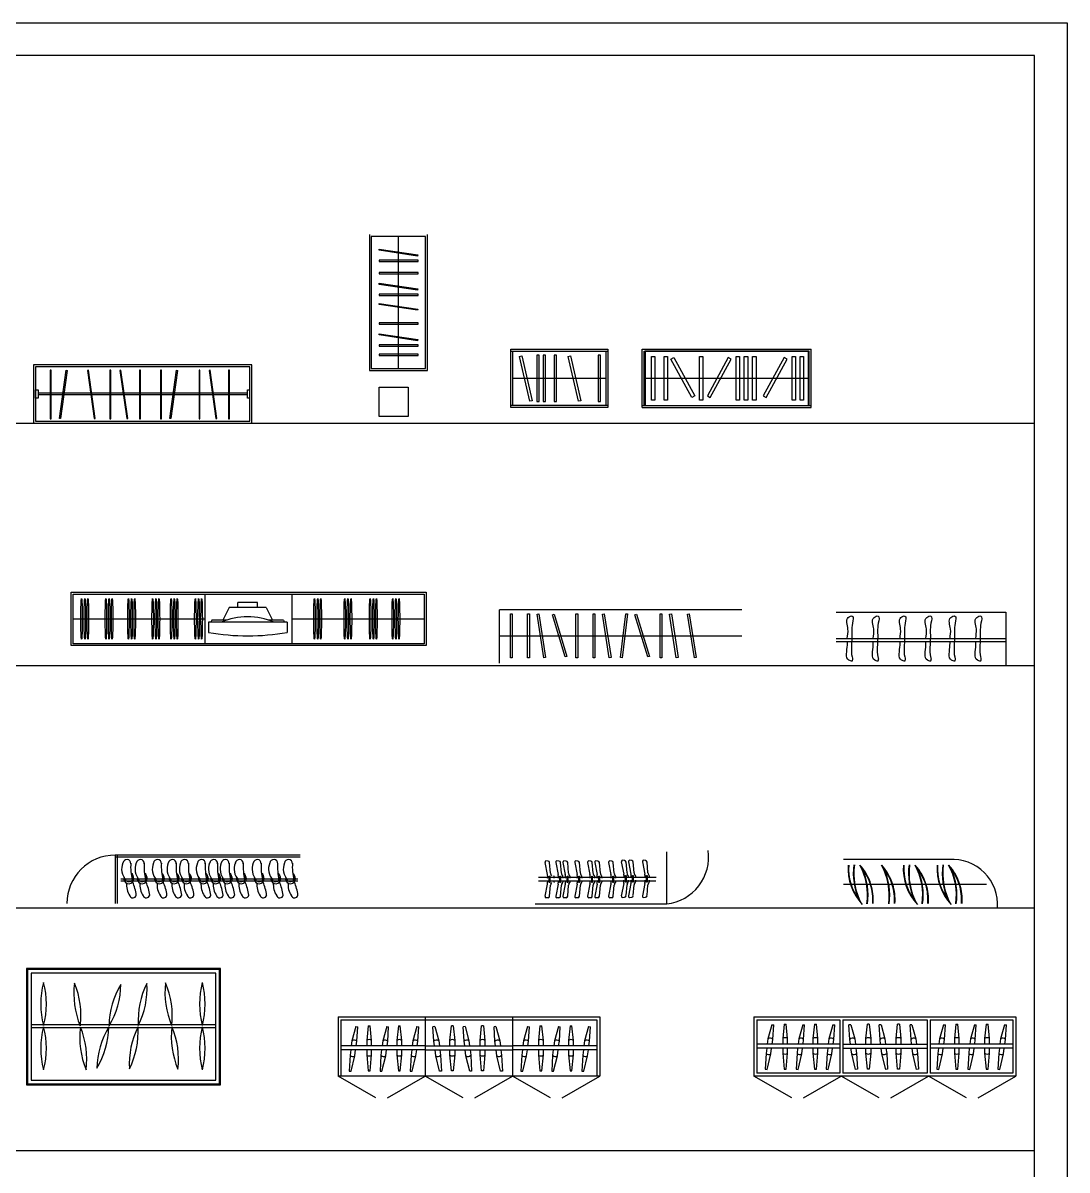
# Model space of a CAD drawing. Header units: inches. Extents: x 8.4 to 50.9, y 14.4 to 39.2.
# Drawn here: x 40.11 to 50.87, y 27.39 to 39.22 of the extents above; entities that cross this region are included whole.
import ezdxf

# ---------------------------------------------------------------- set-up
doc = ezdxf.new("R2010")
doc.units = ezdxf.units.IN
doc.header["$MEASUREMENT"] = 0
for name, color, linetype in [('02', 2, 'Continuous'), ('1', 1, 'Continuous'), ('4', 4, 'Continuous'), ('kadrbm', 4, 'Continuous')]:
    doc.layers.add(name, color=color, linetype=linetype)

# ---------------------------------------------------------------- blocks, each defined once
blk = doc.blocks.new('kadrbm')
at = {"layer": 'kadrbm', "color": 4}
blk.add_lwpolyline([(0, 0), (0, 24.797), (21, 24.797), (21, 0), (0, 0)], close=True, dxfattribs=at)
blk.add_lwpolyline([(20.663, 0.326), (20.663, 24.46), (0.337, 24.46), (0.337, 0.326), (20.663, 0.326)], dxfattribs=at)

msp = doc.modelspace()

# ---------------------------------------------------------------- linework, layer by layer
at = {"layer": '02'}
for p, q in [((45.019, 32.621), (45.019, 33.171)), ((48.49, 33.147), (50.24, 33.147)), ((50.24, 33.147), (50.24, 32.597)), ((50.24, 32.872), (48.49, 32.872)), ((50.24, 32.842), (48.49, 32.842)), ((41.059, 30.642), (41.059, 30.142)), ((42.966, 30.642), (41.059, 30.642)), ((41.079, 30.642), (41.079, 30.142)), ((42.966, 30.622), (41.059, 30.622)), ((45.489, 30.567), (45.513, 30.442)), ((45.521, 30.581), (45.497, 30.584)), ((45.547, 30.454), (45.537, 30.566)), ((45.6, 30.567), (45.625, 30.442)), ((45.633, 30.581), (45.609, 30.584)), ((45.659, 30.454), (45.649, 30.566)), ((45.674, 30.567), (45.698, 30.442)), ((45.707, 30.581), (45.683, 30.584)), ((45.733, 30.454), (45.723, 30.566)), ((45.796, 30.567), (45.82, 30.442)), ((45.828, 30.581), (45.804, 30.584)), ((45.854, 30.454), (45.844, 30.566)), ((45.928, 30.567), (45.952, 30.442)), ((45.96, 30.581), (45.936, 30.584)), ((45.986, 30.454), (45.976, 30.566)), ((46.002, 30.567), (46.026, 30.442)), ((46.034, 30.581), (46.01, 30.584)), ((46.06, 30.454), (46.05, 30.566)), ((46.144, 30.567), (46.169, 30.442)), ((46.177, 30.581), (46.153, 30.584)), ((46.203, 30.454), (46.193, 30.566)), ((46.276, 30.571), (46.301, 30.446)), ((46.309, 30.585), (46.285, 30.589)), ((46.335, 30.458), (46.325, 30.571)), ((46.35, 30.571), (46.374, 30.446)), ((46.383, 30.585), (46.359, 30.589)), ((46.409, 30.458), (46.399, 30.571)), ((46.493, 30.571), (46.517, 30.446)), ((46.525, 30.585), (46.501, 30.589)), ((46.551, 30.458), (46.541, 30.571)), ((41.116, 30.398), (42.94, 30.398)), ((46.635, 30.41), (45.422, 30.41)), ((45.532, 30.425), (45.538, 30.425)), ((45.532, 30.359), (45.532, 30.425)), ((45.538, 30.425), (45.538, 30.359)), ((45.56, 30.428), (45.551, 30.443)), ((45.583, 30.404), (45.583, 30.415)), ((45.643, 30.425), (45.65, 30.425)), ((45.643, 30.359), (45.643, 30.425)), ((45.65, 30.425), (45.65, 30.359)), ((45.672, 30.428), (45.662, 30.443)), ((45.675, 30.404), (45.675, 30.415)), ((45.717, 30.359), (45.717, 30.425)), ((45.717, 30.425), (45.723, 30.425)), ((45.723, 30.425), (45.723, 30.359)), ((45.746, 30.428), (45.736, 30.443)), ((45.749, 30.404), (45.749, 30.415)), ((45.839, 30.359), (45.839, 30.425)), ((45.839, 30.425), (45.845, 30.425)), ((45.845, 30.425), (45.845, 30.359)), ((45.867, 30.428), (45.858, 30.443)), ((45.871, 30.404), (45.871, 30.415)), ((45.971, 30.359), (45.971, 30.425)), ((45.971, 30.425), (45.977, 30.425)), ((45.977, 30.425), (45.977, 30.359)), ((45.999, 30.428), (45.99, 30.443)), ((46.003, 30.404), (46.003, 30.415)), ((46.044, 30.359), (46.044, 30.425)), ((46.044, 30.425), (46.051, 30.425)), ((46.051, 30.425), (46.051, 30.359)), ((46.073, 30.428), (46.064, 30.443)), ((46.077, 30.404), (46.077, 30.415)), ((46.187, 30.425), (46.194, 30.425)), ((46.187, 30.359), (46.187, 30.425)), ((46.194, 30.425), (46.194, 30.359)), ((46.216, 30.428), (46.206, 30.443)), ((46.219, 30.404), (46.219, 30.415)), ((46.319, 30.363), (46.319, 30.43)), ((46.319, 30.43), (46.326, 30.43)), ((46.326, 30.43), (46.326, 30.363)), ((46.348, 30.432), (46.338, 30.447)), ((46.351, 30.408), (46.351, 30.419)), ((46.393, 30.363), (46.393, 30.43)), ((46.393, 30.43), (46.399, 30.43)), ((46.399, 30.43), (46.399, 30.363)), ((46.422, 30.432), (46.412, 30.447)), ((46.425, 30.408), (46.425, 30.419)), ((46.536, 30.363), (46.536, 30.43)), ((46.536, 30.43), (46.542, 30.43)), ((46.542, 30.43), (46.542, 30.363)), ((46.564, 30.432), (46.555, 30.447)), ((46.568, 30.408), (46.568, 30.419)), ((41.116, 30.378), (42.94, 30.378)), ((45.422, 30.378), (46.632, 30.378)), ((45.513, 30.344), (45.489, 30.219)), ((45.538, 30.359), (45.532, 30.359)), ((45.537, 30.22), (45.547, 30.332)), ((45.551, 30.343), (45.56, 30.358)), ((45.583, 30.371), (45.583, 30.38)), ((45.625, 30.344), (45.6, 30.219)), ((45.65, 30.359), (45.643, 30.359)), ((45.649, 30.22), (45.659, 30.332)), ((45.662, 30.343), (45.672, 30.358)), ((45.698, 30.344), (45.674, 30.219)), ((45.675, 30.371), (45.675, 30.38)), ((45.723, 30.359), (45.717, 30.359)), ((45.723, 30.22), (45.733, 30.332)), ((45.736, 30.343), (45.746, 30.358)), ((45.749, 30.371), (45.749, 30.38)), ((45.82, 30.344), (45.796, 30.219)), ((45.845, 30.359), (45.839, 30.359)), ((45.844, 30.22), (45.854, 30.332)), ((45.858, 30.343), (45.867, 30.358)), ((45.871, 30.371), (45.871, 30.38)), ((45.952, 30.344), (45.928, 30.219)), ((45.977, 30.359), (45.971, 30.359)), ((45.976, 30.22), (45.986, 30.332)), ((45.99, 30.343), (45.999, 30.358)), ((46.026, 30.344), (46.002, 30.219)), ((46.003, 30.371), (46.003, 30.38)), ((46.051, 30.359), (46.044, 30.359)), ((46.05, 30.22), (46.06, 30.332)), ((46.064, 30.343), (46.073, 30.358)), ((46.077, 30.371), (46.077, 30.38)), ((46.169, 30.344), (46.144, 30.219)), ((46.194, 30.359), (46.187, 30.359)), ((46.193, 30.22), (46.203, 30.332)), ((46.206, 30.343), (46.216, 30.358)), ((46.219, 30.371), (46.219, 30.38)), ((46.301, 30.348), (46.276, 30.223)), ((46.326, 30.363), (46.319, 30.363)), ((46.325, 30.224), (46.335, 30.337)), ((46.338, 30.347), (46.348, 30.362)), ((46.374, 30.348), (46.35, 30.223)), ((46.351, 30.375), (46.351, 30.384)), ((46.399, 30.363), (46.393, 30.363)), ((46.399, 30.224), (46.409, 30.337)), ((46.412, 30.347), (46.422, 30.362)), ((46.425, 30.375), (46.425, 30.384)), ((46.517, 30.348), (46.493, 30.223)), ((46.542, 30.363), (46.536, 30.363)), ((46.541, 30.224), (46.551, 30.337)), ((46.555, 30.347), (46.564, 30.362)), ((46.568, 30.375), (46.568, 30.384)), ((49.177, 30.34), (48.566, 30.34)), ((50.04, 30.34), (49.113, 30.34)), ((45.497, 30.202), (45.521, 30.205)), ((45.521, 30.203), (45.497, 30.2)), ((45.609, 30.202), (45.633, 30.205)), ((45.633, 30.203), (45.609, 30.2)), ((45.683, 30.202), (45.707, 30.205)), ((45.707, 30.203), (45.683, 30.2)), ((45.804, 30.202), (45.828, 30.205)), ((45.828, 30.203), (45.804, 30.2)), ((45.936, 30.202), (45.96, 30.205)), ((45.96, 30.203), (45.936, 30.2)), ((46.01, 30.202), (46.034, 30.205)), ((46.034, 30.203), (46.01, 30.2)), ((46.153, 30.202), (46.177, 30.205)), ((46.177, 30.203), (46.153, 30.2)), ((46.285, 30.206), (46.309, 30.209)), ((46.359, 30.206), (46.383, 30.209)), ((46.501, 30.206), (46.525, 30.209)), ((50.206, 30.097), (50.206, 30.097)), ((43.355, 28.974), (46.055, 28.974)), ((43.355, 28.974), (43.355, 28.363)), ((43.385, 28.944), (46.025, 28.944)), ((43.385, 28.944), (43.385, 28.363)), ((44.255, 28.974), (44.255, 28.363)), ((45.155, 28.974), (45.155, 28.363)), ((45.937, 28.875), (45.957, 28.872)), ((46.025, 28.944), (46.025, 28.363)), ((46.055, 28.974), (46.055, 28.363)), ((47.644, 28.974), (50.344, 28.974)), ((47.644, 28.974), (47.644, 28.363)), ((47.674, 28.944), (47.674, 28.393)), ((47.674, 28.944), (48.529, 28.944)), ((47.827, 28.893), (47.787, 28.747)), ((47.827, 28.893), (47.847, 28.891)), ((47.837, 28.741), (47.847, 28.891)), ((47.956, 28.9), (47.941, 28.75)), ((47.956, 28.9), (47.976, 28.9)), ((47.991, 28.75), (47.976, 28.9)), ((48.146, 28.893), (48.106, 28.747)), ((48.146, 28.893), (48.166, 28.891)), ((48.156, 28.741), (48.166, 28.891)), ((48.267, 28.9), (48.252, 28.75)), ((48.267, 28.9), (48.287, 28.9)), ((48.302, 28.75), (48.287, 28.9)), ((48.457, 28.893), (48.417, 28.747)), ((48.457, 28.893), (48.476, 28.891)), ((48.466, 28.741), (48.476, 28.891)), ((48.529, 28.944), (48.529, 28.393)), ((48.559, 28.944), (49.429, 28.944)), ((48.559, 28.944), (48.559, 28.393)), ((48.643, 28.893), (48.623, 28.891)), ((48.633, 28.741), (48.623, 28.891)), ((48.643, 28.893), (48.683, 28.747)), ((48.798, 28.75), (48.813, 28.9)), ((48.833, 28.9), (48.813, 28.9)), ((48.833, 28.9), (48.848, 28.75)), ((48.954, 28.893), (48.934, 28.891)), ((48.944, 28.741), (48.934, 28.891)), ((48.954, 28.893), (48.994, 28.747)), ((49.109, 28.75), (49.124, 28.9)), ((49.144, 28.9), (49.124, 28.9)), ((49.144, 28.9), (49.159, 28.75)), ((49.273, 28.893), (49.253, 28.891)), ((49.263, 28.741), (49.253, 28.891)), ((49.273, 28.893), (49.312, 28.747)), ((49.429, 28.944), (49.429, 28.393)), ((49.459, 28.944), (49.459, 28.393)), ((49.459, 28.944), (50.314, 28.944)), ((49.597, 28.893), (49.557, 28.747)), ((49.597, 28.893), (49.617, 28.891)), ((49.607, 28.741), (49.617, 28.891)), ((49.726, 28.9), (49.711, 28.75)), ((49.726, 28.9), (49.746, 28.9)), ((49.761, 28.75), (49.746, 28.9)), ((49.916, 28.893), (49.876, 28.747)), ((49.916, 28.893), (49.936, 28.891)), ((49.926, 28.741), (49.936, 28.891)), ((50.037, 28.9), (50.022, 28.75)), ((50.037, 28.9), (50.057, 28.9)), ((50.072, 28.75), (50.057, 28.9)), ((50.226, 28.893), (50.187, 28.747)), ((50.226, 28.893), (50.246, 28.891)), ((50.236, 28.741), (50.246, 28.891)), ((50.314, 28.944), (50.314, 28.393)), ((50.344, 28.974), (50.344, 28.363)), ((47.787, 28.747), (47.781, 28.692)), ((47.941, 28.75), (47.941, 28.692)), ((47.991, 28.692), (47.991, 28.75)), ((48.106, 28.747), (48.099, 28.692)), ((48.252, 28.75), (48.252, 28.692)), ((48.302, 28.697), (48.302, 28.75)), ((48.417, 28.747), (48.41, 28.692)), ((48.683, 28.747), (48.69, 28.692)), ((48.798, 28.697), (48.798, 28.75)), ((48.848, 28.75), (48.848, 28.692)), ((48.994, 28.747), (49, 28.692)), ((49.109, 28.692), (49.109, 28.75)), ((49.159, 28.75), (49.159, 28.692)), ((49.312, 28.747), (49.319, 28.692)), ((49.557, 28.747), (49.551, 28.692)), ((49.711, 28.75), (49.711, 28.692)), ((49.761, 28.692), (49.761, 28.75)), ((49.876, 28.747), (49.869, 28.692)), ((50.022, 28.75), (50.022, 28.692)), ((50.072, 28.697), (50.072, 28.75)), ((50.187, 28.747), (50.18, 28.692)), ((44.255, 28.674), (43.385, 28.674)), ((44.255, 28.634), (43.385, 28.634)), ((46.025, 28.674), (45.155, 28.674)), ((46.025, 28.634), (45.155, 28.634)), ((48.529, 28.692), (47.674, 28.692)), ((48.529, 28.652), (47.674, 28.652)), ((47.776, 28.652), (47.769, 28.598)), ((47.818, 28.592), (47.826, 28.652)), ((47.831, 28.692), (47.837, 28.741)), ((47.941, 28.652), (47.941, 28.6)), ((47.991, 28.6), (47.991, 28.652)), ((48.094, 28.652), (48.088, 28.598)), ((48.137, 28.592), (48.145, 28.652)), ((48.15, 28.692), (48.156, 28.741)), ((48.252, 28.652), (48.252, 28.6)), ((48.302, 28.6), (48.302, 28.652)), ((48.405, 28.652), (48.398, 28.598)), ((48.448, 28.592), (48.455, 28.652)), ((48.46, 28.692), (48.466, 28.741)), ((48.559, 28.692), (49.429, 28.692)), ((48.559, 28.652), (49.429, 28.652)), ((48.639, 28.692), (48.633, 28.741)), ((48.652, 28.592), (48.644, 28.652)), ((48.695, 28.652), (48.702, 28.598)), ((48.798, 28.6), (48.798, 28.652)), ((48.848, 28.652), (48.848, 28.6)), ((48.95, 28.692), (48.944, 28.741)), ((48.963, 28.592), (48.955, 28.652)), ((49.005, 28.652), (49.012, 28.598)), ((49.109, 28.6), (49.109, 28.652)), ((49.159, 28.652), (49.159, 28.6)), ((49.269, 28.692), (49.263, 28.741)), ((49.281, 28.592), (49.274, 28.652)), ((49.324, 28.652), (49.331, 28.598)), ((50.314, 28.692), (49.459, 28.692)), ((50.314, 28.652), (49.459, 28.652)), ((49.546, 28.652), (49.539, 28.598)), ((49.588, 28.592), (49.596, 28.652)), ((49.601, 28.692), (49.607, 28.741)), ((49.711, 28.652), (49.711, 28.6)), ((49.761, 28.6), (49.761, 28.652)), ((49.864, 28.652), (49.858, 28.598)), ((49.907, 28.592), (49.915, 28.652)), ((49.92, 28.692), (49.926, 28.741)), ((50.022, 28.652), (50.022, 28.6)), ((50.072, 28.6), (50.072, 28.652)), ((50.175, 28.652), (50.168, 28.598)), ((50.218, 28.592), (50.225, 28.652)), ((50.23, 28.692), (50.236, 28.741)), ((47.769, 28.598), (47.759, 28.434)), ((47.779, 28.431), (47.818, 28.592)), ((47.941, 28.6), (47.956, 28.436)), ((47.976, 28.436), (47.991, 28.6)), ((48.088, 28.598), (48.078, 28.434)), ((48.098, 28.431), (48.137, 28.592)), ((48.252, 28.6), (48.267, 28.436)), ((48.287, 28.436), (48.302, 28.6)), ((48.398, 28.598), (48.388, 28.434)), ((48.408, 28.431), (48.448, 28.592)), ((48.692, 28.431), (48.652, 28.592)), ((48.702, 28.598), (48.712, 28.434)), ((48.813, 28.436), (48.798, 28.6)), ((48.848, 28.6), (48.833, 28.436)), ((49.002, 28.431), (48.963, 28.592)), ((49.012, 28.598), (49.022, 28.434)), ((49.124, 28.436), (49.109, 28.6)), ((49.159, 28.6), (49.144, 28.436)), ((49.321, 28.431), (49.281, 28.592)), ((49.331, 28.598), (49.341, 28.434)), ((49.539, 28.598), (49.529, 28.434)), ((49.549, 28.431), (49.588, 28.592)), ((49.711, 28.6), (49.726, 28.436)), ((49.746, 28.436), (49.761, 28.6)), ((49.858, 28.598), (49.848, 28.434)), ((49.868, 28.431), (49.907, 28.592)), ((50.022, 28.6), (50.037, 28.436)), ((50.057, 28.436), (50.072, 28.6)), ((50.168, 28.598), (50.158, 28.434)), ((50.178, 28.431), (50.218, 28.592)), ((48.529, 28.393), (47.674, 28.393)), ((47.759, 28.434), (47.779, 28.431)), ((47.956, 28.436), (47.976, 28.436)), ((48.078, 28.434), (48.098, 28.431)), ((48.267, 28.436), (48.287, 28.436)), ((48.388, 28.434), (48.408, 28.431)), ((49.429, 28.393), (48.559, 28.393)), ((48.712, 28.434), (48.692, 28.431)), ((48.833, 28.436), (48.813, 28.436)), ((49.022, 28.434), (49.002, 28.431)), ((49.144, 28.436), (49.124, 28.436)), ((49.341, 28.434), (49.321, 28.431)), ((50.314, 28.393), (49.459, 28.393)), ((49.529, 28.434), (49.549, 28.431)), ((49.726, 28.436), (49.746, 28.436)), ((49.848, 28.434), (49.868, 28.431)), ((50.037, 28.436), (50.057, 28.436)), ((50.158, 28.434), (50.178, 28.431)), ((46.055, 28.363), (43.355, 28.363)), ((50.344, 28.363), (47.644, 28.363))]:
    msp.add_line(p, q, dxfattribs=at)
for points in [[(42.466, 35.697), (40.217, 35.697), (40.217, 35.097), (42.466, 35.097)], [(42.446, 35.677), (40.237, 35.677), (40.237, 35.117), (42.446, 35.117)], [(40.398, 35.641), (40.388, 35.641), (40.388, 35.139), (40.398, 35.139)], [(40.553, 35.641), (40.563, 35.64), (40.493, 35.142), (40.483, 35.143)], [(40.782, 35.641), (40.772, 35.64), (40.842, 35.142), (40.852, 35.143)], [(41.012, 35.641), (41.002, 35.641), (41.002, 35.139), (41.012, 35.139)], [(41.117, 35.641), (41.107, 35.64), (41.177, 35.142), (41.187, 35.143)], [(41.317, 35.641), (41.307, 35.641), (41.307, 35.139), (41.317, 35.139)], [(41.535, 35.641), (41.525, 35.641), (41.525, 35.139), (41.535, 35.139)], [(41.69, 35.641), (41.7, 35.64), (41.63, 35.142), (41.62, 35.143)], [(41.932, 35.641), (41.922, 35.641), (41.922, 35.139), (41.932, 35.139)], [(42.036, 35.641), (42.026, 35.64), (42.096, 35.142), (42.106, 35.143)], [(42.236, 35.641), (42.226, 35.641), (42.226, 35.139), (42.236, 35.139)], [(40.262, 35.353), (40.237, 35.353), (40.237, 35.44), (40.262, 35.44)], [(40.144, 28.274), (42.144, 28.274), (42.144, 29.474), (40.144, 29.474)]]:
    msp.add_lwpolyline(points, close=True, dxfattribs=at)
for points in [[(40.262, 35.407), (42.421, 35.407)], [(42.421, 35.387), (40.262, 35.387)], [(42.446, 35.353), (42.421, 35.353), (42.421, 35.44), (42.446, 35.44)], [(48.034, 28.138), (47.644, 28.363)], [(48.154, 28.138), (48.544, 28.363)], [(48.934, 28.138), (48.544, 28.363)], [(49.054, 28.138), (49.444, 28.363)], [(49.834, 28.138), (49.444, 28.363)], [(49.954, 28.138), (50.344, 28.363)]]:
    msp.add_lwpolyline(points, dxfattribs=at)
for centre, radius, start, end in [((41.059, 30.142), 0.5, 90, 180), ((41.287, 30.499), 0.163, 157.4009, 223.667), ((41.178, 30.555), 0.041, 357.0042, 173.7459), ((41.752, 30.52), 0.535, 175.8048, 194.5487), ((41.425, 30.499), 0.163, 157.4009, 223.667), ((41.316, 30.555), 0.041, 357.0042, 173.7459), ((41.89, 30.52), 0.535, 175.8048, 194.5487), ((41.603, 30.499), 0.163, 157.4009, 223.667), ((41.493, 30.555), 0.041, 357.0042, 173.7459), ((42.068, 30.52), 0.535, 175.8048, 194.5487), ((41.755, 30.499), 0.163, 157.4009, 223.667), ((41.646, 30.555), 0.041, 357.0042, 173.7459), ((42.22, 30.52), 0.535, 175.8048, 194.5487), ((41.882, 30.499), 0.163, 157.4009, 223.667), ((41.772, 30.555), 0.041, 357.0042, 173.7459), ((42.347, 30.52), 0.535, 175.8048, 194.5487), ((42.056, 30.499), 0.163, 157.4009, 223.667), ((41.946, 30.555), 0.041, 357.0042, 173.7459), ((42.52, 30.52), 0.535, 175.8048, 194.5487), ((42.182, 30.499), 0.163, 157.4009, 223.667), ((42.073, 30.555), 0.041, 357.0042, 173.7459), ((42.647, 30.52), 0.535, 175.8048, 194.5487), ((42.302, 30.499), 0.163, 157.4009, 223.667), ((42.192, 30.555), 0.041, 357.0042, 173.7459), ((42.767, 30.52), 0.535, 175.8048, 194.5487), ((42.447, 30.499), 0.163, 157.4009, 223.667), ((42.337, 30.555), 0.041, 357.0042, 173.7459), ((42.912, 30.52), 0.535, 175.8048, 194.5487), ((42.632, 30.499), 0.163, 157.4009, 223.667), ((42.522, 30.555), 0.041, 357.0042, 173.7459), ((43.096, 30.52), 0.535, 175.8048, 194.5487), ((42.802, 30.499), 0.163, 157.4009, 223.667), ((42.692, 30.555), 0.041, 357.0042, 173.7459), ((43.266, 30.52), 0.535, 175.8048, 194.5487), ((42.954, 30.499), 0.163, 157.4009, 223.667), ((42.844, 30.555), 0.041, 357.0042, 173.7459), ((43.419, 30.52), 0.535, 175.8048, 194.5487), ((45.505, 30.57), 0.016, 117.0567, 190.9889), ((45.521, 30.565), 0.016, 4.6237, 90), ((45.616, 30.57), 0.016, 117.0567, 190.9889), ((45.633, 30.565), 0.016, 4.6237, 90), ((45.69, 30.57), 0.016, 117.0567, 190.9889), ((45.707, 30.565), 0.016, 4.6237, 90), ((45.811, 30.57), 0.016, 117.0567, 190.9889), ((45.828, 30.565), 0.016, 4.6237, 90), ((45.944, 30.57), 0.016, 117.0567, 190.9889), ((45.96, 30.565), 0.016, 4.6237, 90), ((46.017, 30.57), 0.016, 117.0567, 190.9889), ((46.034, 30.565), 0.016, 4.6237, 90), ((46.16, 30.57), 0.016, 117.0567, 190.9889), ((46.177, 30.565), 0.016, 4.6237, 90), ((46.292, 30.574), 0.016, 117.0567, 190.9889), ((46.309, 30.569), 0.016, 4.6237, 90), ((46.366, 30.574), 0.016, 117.0567, 190.9889), ((46.383, 30.569), 0.016, 4.6237, 90), ((46.509, 30.574), 0.016, 117.0567, 190.9889), ((46.525, 30.569), 0.016, 4.6237, 90), ((49.148, 30.5), 0.534, 176.0185, 223.3072), ((49.148, 30.5), 0.529, 176.0185, 217.3452), ((49.321, 30.453), 0.653, 172.1923, 204.766), ((49.321, 30.453), 0.648, 172.1923, 208.7702), ((48.167, 30.228), 0.648, 352.1923, 28.7702), ((48.34, 30.181), 0.534, 17.1333, 42.073), ((48.391, 30.228), 0.648, 352.1923, 28.7702), ((48.564, 30.181), 0.534, 17.1333, 42.073), ((49.717, 30.5), 0.534, 176.0185, 223.3072), ((49.717, 30.5), 0.529, 176.0185, 217.3452), ((49.89, 30.453), 0.653, 172.1923, 204.766), ((49.89, 30.453), 0.648, 172.1923, 208.7702), ((48.736, 30.228), 0.648, 352.1923, 28.7702), ((48.909, 30.181), 0.534, 17.1333, 42.073), ((50.065, 30.5), 0.534, 176.0185, 223.3072), ((50.065, 30.5), 0.529, 176.0185, 217.3452), ((50.238, 30.453), 0.653, 172.1923, 204.766), ((50.238, 30.453), 0.648, 172.1923, 208.7702), ((49.083, 30.228), 0.648, 352.1923, 28.7702), ((49.256, 30.181), 0.534, 17.1333, 42.073), ((41.196, 30.417), 0.0479, 181.0102, 55.9329), ((41.199, 30.399), 0.0517, 164.4277, 62.0438), ((41.167, 30.293), 0.125, 58.9615, 59.8916), ((41.334, 30.417), 0.0479, 181.0102, 55.9329), ((41.337, 30.399), 0.0517, 164.4277, 62.0438), ((41.305, 30.293), 0.125, 58.9615, 59.8916), ((41.511, 30.417), 0.0479, 181.0102, 55.9329), ((41.515, 30.399), 0.0517, 164.4277, 62.0438), ((41.483, 30.293), 0.125, 58.9615, 59.8916), ((41.663, 30.417), 0.0479, 181.0102, 55.9329), ((41.667, 30.399), 0.0517, 164.4277, 62.0438), ((41.635, 30.293), 0.125, 58.9615, 59.8916), ((41.79, 30.417), 0.0479, 181.0102, 55.9329), ((41.794, 30.399), 0.0517, 164.4277, 62.0438), ((41.762, 30.293), 0.125, 58.9615, 59.8916), ((41.964, 30.417), 0.0479, 181.0102, 55.9329), ((41.967, 30.399), 0.0517, 164.4277, 62.0438), ((41.935, 30.293), 0.125, 58.9615, 59.8916), ((42.091, 30.417), 0.0479, 181.0102, 55.9329), ((42.094, 30.399), 0.0517, 164.4277, 62.0438), ((42.062, 30.293), 0.125, 58.9615, 59.8916), ((42.21, 30.417), 0.0479, 181.0102, 55.9329), ((42.214, 30.399), 0.0517, 164.4277, 62.0438), ((42.182, 30.293), 0.125, 58.9615, 59.8916), ((42.355, 30.417), 0.0479, 181.0102, 55.9329), ((42.359, 30.399), 0.0517, 164.4277, 62.0438), ((42.327, 30.293), 0.125, 58.9615, 59.8916), ((42.54, 30.417), 0.0479, 181.0102, 55.9329), ((42.543, 30.399), 0.0517, 164.4277, 62.0438), ((42.511, 30.293), 0.125, 58.9615, 59.8916), ((42.71, 30.417), 0.0479, 181.0102, 55.9329), ((42.714, 30.399), 0.0517, 164.4277, 62.0438), ((42.682, 30.293), 0.125, 58.9615, 59.8916), ((42.862, 30.417), 0.0479, 181.0102, 55.9329), ((42.866, 30.399), 0.0517, 164.4277, 62.0438), ((42.834, 30.293), 0.125, 58.9615, 59.8916), ((45.402, 30.415), 0.115, 354.6535, 13.8228), ((45.571, 30.455), 0.024, 184.6237, 211.7137), ((45.559, 30.415), 0.024, 0, 31.7137), ((45.513, 30.415), 0.115, 354.6535, 13.8228), ((45.683, 30.455), 0.024, 184.6237, 211.7137), ((45.651, 30.415), 0.024, 0, 31.7137), ((45.587, 30.415), 0.115, 354.6535, 13.8228), ((45.757, 30.455), 0.024, 184.6237, 211.7137), ((45.725, 30.415), 0.024, 0, 31.7137), ((45.708, 30.415), 0.115, 354.6535, 13.8228), ((45.878, 30.455), 0.024, 184.6237, 211.7137), ((45.847, 30.415), 0.024, 0, 31.7137), ((45.841, 30.415), 0.115, 354.6535, 13.8228), ((46.01, 30.455), 0.024, 184.6237, 211.7137), ((45.979, 30.415), 0.024, 0, 31.7137), ((45.914, 30.415), 0.115, 354.6535, 13.8228), ((46.084, 30.455), 0.024, 184.6237, 211.7137), ((46.053, 30.415), 0.024, 0, 31.7137), ((46.057, 30.415), 0.115, 354.6535, 13.8228), ((46.227, 30.455), 0.024, 184.6237, 211.7137), ((46.195, 30.415), 0.024, 0, 31.7137), ((46.189, 30.419), 0.115, 354.6535, 13.8228), ((46.359, 30.46), 0.024, 184.6237, 211.7137), ((46.327, 30.419), 0.024, 0, 31.7137), ((46.263, 30.419), 0.115, 354.6535, 13.8228), ((46.433, 30.46), 0.024, 184.6237, 211.7137), ((46.401, 30.419), 0.024, 0, 31.7137), ((46.406, 30.419), 0.115, 354.6535, 13.8228), ((46.575, 30.46), 0.024, 184.6237, 211.7137), ((46.544, 30.419), 0.024, 0, 31.7137), ((48.34, 30.181), 0.529, 17.1333, 37.3452), ((48.167, 30.228), 0.653, 352.1923, 24.766), ((48.391, 30.228), 0.653, 352.1923, 24.766), ((48.564, 30.181), 0.529, 17.1333, 37.3452), ((48.736, 30.228), 0.653, 352.1923, 24.766), ((48.909, 30.181), 0.529, 17.1333, 37.3452), ((49.083, 30.228), 0.653, 352.1923, 24.766), ((49.256, 30.181), 0.529, 17.1333, 37.3452), ((41.362, 30.343), 0.195, 168.7046, 169.8982), ((41.364, 30.332), 0.19, 172.9829, 215.1153), ((40.799, 30.169), 0.48, 7.1382, 23.851), ((41.5, 30.343), 0.195, 168.7046, 169.8982), ((41.502, 30.332), 0.19, 172.9829, 215.1153), ((40.937, 30.169), 0.48, 7.1382, 23.851), ((41.677, 30.343), 0.195, 168.7046, 169.8982), ((41.679, 30.332), 0.19, 172.9829, 215.1153), ((41.115, 30.169), 0.48, 7.1382, 23.851), ((41.829, 30.343), 0.195, 168.7046, 169.8982), ((41.832, 30.332), 0.19, 172.9829, 215.1153), ((41.267, 30.169), 0.48, 7.1382, 23.851), ((41.956, 30.343), 0.195, 168.7046, 169.8982), ((41.958, 30.332), 0.19, 172.9829, 215.1153), ((41.393, 30.169), 0.48, 7.1382, 23.851), ((42.13, 30.343), 0.195, 168.7046, 169.8982), ((42.132, 30.332), 0.19, 172.9829, 215.1153), ((41.567, 30.169), 0.48, 7.1382, 23.851), ((42.257, 30.343), 0.195, 168.7046, 169.8982), ((42.259, 30.332), 0.19, 172.9829, 215.1153), ((41.694, 30.169), 0.48, 7.1382, 23.851), ((42.376, 30.343), 0.195, 168.7046, 169.8982), ((42.378, 30.332), 0.19, 172.9829, 215.1153), ((41.814, 30.169), 0.48, 7.1382, 23.851), ((42.521, 30.343), 0.195, 168.7046, 169.8982), ((42.523, 30.332), 0.19, 172.9829, 215.1153), ((41.958, 30.169), 0.48, 7.1382, 23.851), ((42.706, 30.343), 0.195, 168.7046, 169.8982), ((42.708, 30.332), 0.19, 172.9829, 215.1153), ((42.143, 30.169), 0.48, 7.1382, 23.851), ((42.876, 30.343), 0.195, 168.7046, 169.8982), ((42.878, 30.332), 0.19, 172.9829, 215.1153), ((42.313, 30.169), 0.48, 7.1382, 23.851), ((43.028, 30.343), 0.195, 168.7046, 169.8982), ((43.03, 30.332), 0.19, 172.9829, 215.1153), ((42.466, 30.169), 0.48, 7.1382, 23.851), ((45.402, 30.371), 0.115, 346.1772, 4.416), ((45.571, 30.33), 0.024, 148.2863, 175.3763), ((45.559, 30.371), 0.024, 328.2863, 0), ((45.513, 30.371), 0.115, 346.1772, 4.416), ((45.683, 30.33), 0.024, 148.2863, 175.3763), ((45.651, 30.371), 0.024, 328.2863, 0), ((45.587, 30.371), 0.115, 346.1772, 4.416), ((45.757, 30.33), 0.024, 148.2863, 175.3763), ((45.725, 30.371), 0.024, 328.2863, 0), ((45.708, 30.371), 0.115, 346.1772, 4.416), ((45.878, 30.33), 0.024, 148.2863, 175.3763), ((45.847, 30.371), 0.024, 328.2863, 0), ((45.841, 30.371), 0.115, 346.1772, 4.416), ((46.01, 30.33), 0.024, 148.2863, 175.3763), ((45.979, 30.371), 0.024, 328.2863, 0), ((45.914, 30.371), 0.115, 346.1772, 4.416), ((46.084, 30.33), 0.024, 148.2863, 175.3763), ((46.053, 30.371), 0.024, 328.2863, 0), ((46.057, 30.371), 0.115, 346.1772, 4.416), ((46.227, 30.33), 0.024, 148.2863, 175.3763), ((46.195, 30.371), 0.024, 328.2863, 0), ((46.189, 30.376), 0.115, 346.1772, 4.416), ((46.359, 30.335), 0.024, 148.2863, 175.3763), ((46.327, 30.375), 0.024, 328.2863, 0), ((46.263, 30.376), 0.115, 346.1772, 4.416), ((46.433, 30.335), 0.024, 148.2863, 175.3763), ((46.401, 30.375), 0.024, 328.2863, 0), ((46.406, 30.376), 0.115, 346.1772, 4.416), ((46.575, 30.335), 0.024, 148.2863, 175.3763), ((46.544, 30.375), 0.024, 328.2863, 0), ((48.34, 30.181), 0.529, 356.0185, 17.1333), ((48.34, 30.181), 0.534, 356.0185, 17.1333), ((48.564, 30.181), 0.529, 356.0185, 17.1333), ((48.564, 30.181), 0.534, 356.0185, 17.1333), ((48.909, 30.181), 0.529, 356.0185, 17.1333), ((48.909, 30.181), 0.534, 356.0185, 17.1333), ((49.256, 30.181), 0.529, 356.0185, 17.1333), ((49.256, 30.181), 0.534, 356.0185, 17.1333), ((41.241, 30.236), 0.035, 195.1709, 349.9573), ((41.379, 30.236), 0.035, 195.1709, 349.9573), ((41.556, 30.236), 0.035, 195.1709, 349.9573), ((41.709, 30.236), 0.035, 195.1709, 349.9573), ((41.835, 30.236), 0.035, 195.1709, 349.9573), ((42.009, 30.236), 0.035, 195.1709, 349.9573), ((42.136, 30.236), 0.035, 195.1709, 349.9573), ((42.255, 30.236), 0.035, 195.1709, 349.9573), ((42.4, 30.236), 0.035, 195.1709, 349.9573), ((42.585, 30.236), 0.035, 195.1709, 349.9573), ((42.755, 30.236), 0.035, 195.1709, 349.9573), ((42.907, 30.236), 0.035, 195.1709, 349.9573), ((45.505, 30.216), 0.016, 169.0111, 242.9433), ((45.505, 30.214), 0.016, 169.0111, 242.9433), ((45.521, 30.219), 0.016, 270, 355.3763), ((45.616, 30.216), 0.016, 169.0111, 242.9433), ((45.616, 30.214), 0.016, 169.0111, 242.9433), ((45.633, 30.219), 0.016, 270, 355.3763), ((45.69, 30.216), 0.016, 169.0111, 242.9433), ((45.69, 30.214), 0.016, 169.0111, 242.9433), ((45.707, 30.219), 0.016, 270, 355.3763), ((45.811, 30.216), 0.016, 169.0111, 242.9433), ((45.811, 30.214), 0.016, 169.0111, 242.9433), ((45.828, 30.219), 0.016, 270, 355.3763), ((45.944, 30.216), 0.016, 169.0111, 242.9433), ((45.944, 30.214), 0.016, 169.0111, 242.9433), ((45.96, 30.219), 0.016, 270, 355.3763), ((46.017, 30.216), 0.016, 169.0111, 242.9433), ((46.017, 30.214), 0.016, 169.0111, 242.9433), ((46.034, 30.219), 0.016, 270, 355.3763), ((46.16, 30.216), 0.016, 169.0111, 242.9433), ((46.16, 30.214), 0.016, 169.0111, 242.9433), ((46.177, 30.219), 0.016, 270, 355.3763), ((46.292, 30.22), 0.016, 169.0111, 242.9433), ((46.292, 30.218), 0.016, 169.0111, 242.9433), ((46.309, 30.223), 0.016, 270, 355.3763), ((46.366, 30.22), 0.016, 169.0111, 242.9433), ((46.366, 30.218), 0.016, 169.0111, 242.9433), ((46.383, 30.223), 0.016, 270, 355.3763), ((46.509, 30.22), 0.016, 169.0111, 242.9433), ((46.509, 30.218), 0.016, 169.0111, 242.9433), ((46.525, 30.223), 0.016, 270, 355.3763), ((47.809, 28.718), 0.0363, 39.2745, 126.4801), ((47.966, 28.723), 0.0363, 46.3972, 133.6028), ((48.128, 28.718), 0.0363, 39.2745, 126.4801), ((48.277, 28.723), 0.0363, 46.3972, 133.6028), ((48.438, 28.718), 0.0363, 39.2745, 126.4801), ((48.661, 28.718), 0.0363, 53.5199, 140.7255), ((48.823, 28.723), 0.0363, 46.3972, 133.6028), ((48.972, 28.718), 0.0363, 53.5199, 140.7255), ((49.134, 28.723), 0.0363, 46.3972, 133.6028), ((49.291, 28.718), 0.0363, 53.5199, 140.7255), ((49.579, 28.718), 0.0363, 39.2745, 126.4801), ((49.736, 28.723), 0.0363, 46.3972, 133.6028), ((49.898, 28.718), 0.0363, 39.2745, 126.4801), ((50.047, 28.723), 0.0363, 46.3972, 133.6028), ((50.208, 28.718), 0.0363, 39.2745, 126.4801), ((47.797, 28.621), 0.0363, 219.2745, 306.4801), ((47.966, 28.626), 0.0363, 226.3972, 313.6028), ((48.116, 28.621), 0.0363, 219.2745, 306.4801), ((48.277, 28.626), 0.0363, 226.3972, 313.6028), ((48.426, 28.621), 0.0363, 219.2745, 306.4801), ((48.674, 28.621), 0.0363, 233.5199, 320.7255), ((48.823, 28.626), 0.0363, 226.3972, 313.6028), ((48.984, 28.621), 0.0363, 233.5199, 320.7255), ((49.134, 28.626), 0.0363, 226.3972, 313.6028), ((49.303, 28.621), 0.0363, 233.5199, 320.7255), ((49.567, 28.621), 0.0363, 219.2745, 306.4801), ((49.736, 28.626), 0.0363, 226.3972, 313.6028), ((49.886, 28.621), 0.0363, 219.2745, 306.4801), ((50.047, 28.626), 0.0363, 226.3972, 313.6028), ((50.196, 28.621), 0.0363, 219.2745, 306.4801)]:
    msp.add_arc(centre, radius, start, end, dxfattribs=at)
for centre in [(40.711, 33.077), (40.745, 33.077), (40.776, 33.077), (40.962, 33.077), (40.995, 33.077), (41.026, 33.077), (41.194, 33.077), (41.227, 33.077), (41.259, 33.077), (41.444, 33.077), (41.478, 33.077), (41.509, 33.077), (41.634, 33.077), (41.667, 33.077), (41.698, 33.077), (41.884, 33.077), (41.918, 33.077), (41.949, 33.077), (43.112, 33.077), (43.146, 33.077), (43.177, 33.077), (43.424, 33.077), (43.457, 33.077), (43.489, 33.077), (43.686, 33.077), (43.72, 33.077), (43.751, 33.077), (43.919, 33.077), (43.952, 33.077), (43.984, 33.077)]:
    msp.add_ellipse(centre, major_axis=(0, 0.209), ratio=0.034448, dxfattribs=at)
for points, knots in [([(48.606, 32.872), (48.606, 32.874), (48.608, 32.906), (48.627, 32.977), (48.575, 33.083), (48.681, 33.123), (48.644, 32.987), (48.661, 32.874), (48.639, 32.74), (48.662, 32.661), (48.657, 32.646), (48.655, 32.64)], [256.949798, 256.949798, 256.949798, 256.949798, 263.372126, 359.428036, 478.655159, 522.640662, 597.66786, 752.004169, 941.88133, 973.527729, 990.309099, 990.309099, 990.309099, 990.309099]), ([(48.873, 32.872), (48.873, 32.874), (48.874, 32.906), (48.893, 32.977), (48.841, 33.083), (48.947, 33.123), (48.911, 32.987), (48.928, 32.874), (48.905, 32.74), (48.929, 32.661), (48.923, 32.646), (48.921, 32.64)], [256.949798, 256.949798, 256.949798, 256.949798, 263.372126, 359.428036, 478.655159, 522.640662, 597.66786, 752.004169, 941.88133, 973.527729, 990.309099, 990.309099, 990.309099, 990.309099]), ([(49.149, 32.872), (49.15, 32.874), (49.151, 32.906), (49.17, 32.977), (49.118, 33.083), (49.224, 33.123), (49.187, 32.987), (49.205, 32.874), (49.182, 32.74), (49.205, 32.661), (49.2, 32.646), (49.198, 32.64)], [256.949798, 256.949798, 256.949798, 256.949798, 263.372126, 359.428036, 478.655159, 522.640662, 597.66786, 752.004169, 941.88133, 973.527729, 990.309099, 990.309099, 990.309099, 990.309099]), ([(49.416, 32.872), (49.416, 32.874), (49.417, 32.906), (49.436, 32.977), (49.384, 33.083), (49.49, 33.123), (49.454, 32.987), (49.471, 32.874), (49.448, 32.74), (49.472, 32.661), (49.466, 32.646), (49.465, 32.64)], [256.949798, 256.949798, 256.949798, 256.949798, 263.372126, 359.428036, 478.655159, 522.640662, 597.66786, 752.004169, 941.88133, 973.527729, 990.309099, 990.309099, 990.309099, 990.309099]), ([(49.665, 32.872), (49.665, 32.874), (49.666, 32.906), (49.685, 32.977), (49.633, 33.083), (49.739, 33.123), (49.702, 32.987), (49.72, 32.874), (49.697, 32.74), (49.721, 32.661), (49.715, 32.646), (49.713, 32.64)], [256.949798, 256.949798, 256.949798, 256.949798, 263.372126, 359.428036, 478.655159, 522.640662, 597.66786, 752.004169, 941.88133, 973.527729, 990.309099, 990.309099, 990.309099, 990.309099]), ([(49.931, 32.872), (49.931, 32.874), (49.932, 32.906), (49.951, 32.977), (49.899, 33.083), (50.005, 33.123), (49.969, 32.987), (49.986, 32.874), (49.963, 32.74), (49.987, 32.661), (49.982, 32.646), (49.98, 32.64)], [256.949798, 256.949798, 256.949798, 256.949798, 263.372126, 359.428036, 478.655159, 522.640662, 597.66786, 752.004169, 941.88133, 973.527729, 990.309099, 990.309099, 990.309099, 990.309099]), ([(48.657, 32.641), (48.645, 32.644), (48.577, 32.656), (48.608, 32.765), (48.607, 32.831), (48.607, 32.842)], [0, 0, 0, 0, 35.911014, 192.421107, 225.897258, 225.897258, 225.897258, 225.897258]), ([(48.924, 32.641), (48.911, 32.644), (48.843, 32.656), (48.875, 32.765), (48.873, 32.831), (48.873, 32.842)], [0, 0, 0, 0, 35.911014, 192.421107, 225.897258, 225.897258, 225.897258, 225.897258]), ([(49.2, 32.641), (49.188, 32.644), (49.12, 32.656), (49.151, 32.765), (49.15, 32.831), (49.15, 32.842)], [0, 0, 0, 0, 35.911014, 192.421107, 225.897258, 225.897258, 225.897258, 225.897258]), ([(49.467, 32.641), (49.454, 32.644), (49.387, 32.656), (49.418, 32.765), (49.416, 32.831), (49.416, 32.842)], [0, 0, 0, 0, 35.911014, 192.421107, 225.897258, 225.897258, 225.897258, 225.897258]), ([(49.716, 32.641), (49.703, 32.644), (49.635, 32.656), (49.667, 32.765), (49.665, 32.831), (49.665, 32.842)], [0, 0, 0, 0, 35.911014, 192.421107, 225.897258, 225.897258, 225.897258, 225.897258]), ([(49.982, 32.641), (49.969, 32.644), (49.902, 32.656), (49.933, 32.765), (49.932, 32.831), (49.931, 32.842)], [0, 0, 0, 0, 35.911014, 192.421107, 225.897258, 225.897258, 225.897258, 225.897258])]:
    msp.add_open_spline(points, degree=3, knots=knots, dxfattribs=at)
at = {"layer": '1'}
for p, q in [((43.978, 35.66), (43.978, 37.02)), ((30.209, 35.097), (50.535, 35.097)), ((30.209, 32.597), (50.535, 32.597)), ((46.746, 30.139), (46.746, 30.674)), ((30.209, 30.097), (50.535, 30.097)), ((45.389, 30.139), (46.746, 30.139)), ((30.209, 27.597), (50.535, 27.597))]:
    msp.add_line(p, q, dxfattribs=at)
msp.add_lwpolyline([(43.678, 37.04), (43.678, 35.64), (44.278, 35.64), (44.278, 37.04)], dxfattribs=at)
for points in [[(44.258, 37.02), (43.698, 37.02), (43.698, 35.66), (44.258, 35.66)], [(44.177, 36.832), (44.176, 36.819), (43.779, 36.878), (43.781, 36.891)], [(44.181, 36.762), (44.181, 36.776), (43.781, 36.776), (43.781, 36.762)], [(44.181, 36.636), (44.181, 36.65), (43.781, 36.65), (43.781, 36.636)], [(44.177, 36.48), (44.176, 36.467), (43.779, 36.526), (43.781, 36.539)], [(44.177, 36.272), (44.176, 36.259), (43.779, 36.318), (43.781, 36.331)], [(44.181, 36.411), (44.181, 36.424), (43.781, 36.424), (43.781, 36.411)], [(44.181, 36.115), (44.181, 36.129), (43.781, 36.129), (43.781, 36.115)], [(44.177, 35.959), (44.176, 35.946), (43.779, 36.005), (43.781, 36.018)], [(44.181, 35.89), (44.181, 35.903), (43.781, 35.903), (43.781, 35.89)], [(44.181, 35.793), (44.181, 35.807), (43.781, 35.807), (43.781, 35.793)], [(44.078, 35.465), (44.078, 35.165), (43.778, 35.165), (43.778, 35.465)]]:
    msp.add_lwpolyline(points, close=True, dxfattribs=at)
msp.add_arc((46.693, 30.62), 0.483, 276.3127, 8.2654, dxfattribs=at)
at = {"layer": '4'}
for p, q in [((45.136, 35.258), (45.136, 35.858)), ((45.136, 35.858), (46.136, 35.858)), ((45.136, 35.838), (46.136, 35.838)), ((45.156, 35.278), (45.156, 35.838)), ((46.116, 35.838), (46.116, 35.278)), ((46.136, 35.858), (46.136, 35.258)), ((46.492, 35.258), (46.492, 35.858)), ((46.492, 35.858), (48.232, 35.858)), ((46.512, 35.278), (46.512, 35.838)), ((46.512, 35.838), (48.204, 35.838)), ((48.212, 35.838), (46.521, 35.838)), ((46.521, 35.838), (46.521, 35.278)), ((48.204, 35.838), (48.204, 35.278)), ((48.212, 35.278), (48.212, 35.838)), ((48.232, 35.258), (48.232, 35.858)), ((45.225, 35.784), (45.249, 35.789)), ((45.332, 35.321), (45.225, 35.784)), ((45.249, 35.789), (45.356, 35.327)), ((45.43, 35.795), (45.405, 35.795)), ((45.405, 35.795), (45.405, 35.32)), ((45.43, 35.32), (45.43, 35.795)), ((45.496, 35.795), (45.471, 35.795)), ((45.471, 35.795), (45.471, 35.32)), ((45.496, 35.32), (45.496, 35.795)), ((45.608, 35.795), (45.583, 35.795)), ((45.583, 35.795), (45.583, 35.32)), ((45.608, 35.32), (45.608, 35.795)), ((45.727, 35.784), (45.751, 35.789)), ((45.834, 35.321), (45.727, 35.784)), ((45.751, 35.789), (45.858, 35.327)), ((46.062, 35.795), (46.037, 35.795)), ((46.037, 35.795), (46.037, 35.32)), ((46.062, 35.32), (46.062, 35.795)), ((46.588, 35.333), (46.588, 35.783)), ((46.588, 35.783), (46.623, 35.783)), ((46.623, 35.783), (46.623, 35.333)), ((46.718, 35.333), (46.718, 35.783)), ((46.718, 35.783), (46.753, 35.783)), ((46.753, 35.783), (46.753, 35.333)), ((46.788, 35.755), (46.819, 35.772)), ((47.004, 35.361), (46.788, 35.755)), ((46.819, 35.772), (47.035, 35.377)), ((47.081, 35.333), (47.081, 35.783)), ((47.081, 35.783), (47.116, 35.783)), ((47.116, 35.783), (47.116, 35.333)), ((47.379, 35.772), (47.163, 35.377)), ((47.193, 35.361), (47.409, 35.755)), ((47.409, 35.755), (47.379, 35.772)), ((47.459, 35.333), (47.459, 35.783)), ((47.459, 35.783), (47.494, 35.783)), ((47.494, 35.783), (47.494, 35.333)), ((47.544, 35.333), (47.544, 35.783)), ((47.544, 35.783), (47.579, 35.783)), ((47.579, 35.783), (47.579, 35.333)), ((47.63, 35.333), (47.63, 35.783)), ((47.63, 35.783), (47.665, 35.783)), ((47.665, 35.783), (47.665, 35.333)), ((47.955, 35.772), (47.739, 35.377)), ((47.77, 35.361), (47.986, 35.755)), ((47.986, 35.755), (47.955, 35.772)), ((48.036, 35.333), (48.036, 35.783)), ((48.036, 35.783), (48.071, 35.783)), ((48.071, 35.783), (48.071, 35.333)), ((48.121, 35.333), (48.121, 35.783)), ((48.121, 35.783), (48.156, 35.783)), ((48.156, 35.783), (48.156, 35.333)), ((45.156, 35.558), (46.116, 35.558)), ((46.512, 35.558), (48.204, 35.558)), ((47.035, 35.377), (47.004, 35.361)), ((47.163, 35.377), (47.193, 35.361)), ((47.739, 35.377), (47.77, 35.361)), ((46.136, 35.278), (45.136, 35.278)), ((46.136, 35.258), (45.136, 35.258)), ((45.356, 35.327), (45.332, 35.321)), ((45.405, 35.32), (45.43, 35.32)), ((45.471, 35.32), (45.496, 35.32)), ((45.583, 35.32), (45.608, 35.32)), ((45.858, 35.327), (45.834, 35.321)), ((46.037, 35.32), (46.062, 35.32)), ((46.492, 35.278), (48.232, 35.278)), ((46.492, 35.258), (48.232, 35.258)), ((46.623, 35.333), (46.588, 35.333)), ((46.753, 35.333), (46.718, 35.333)), ((47.116, 35.333), (47.081, 35.333)), ((47.494, 35.333), (47.459, 35.333)), ((47.579, 35.333), (47.544, 35.333)), ((47.665, 35.333), (47.63, 35.333)), ((48.071, 35.333), (48.036, 35.333)), ((48.156, 35.333), (48.121, 35.333)), ((41.984, 32.822), (41.984, 33.332)), ((42.526, 33.248), (42.321, 33.248)), ((42.321, 33.195), (42.321, 33.248)), ((42.526, 33.195), (42.526, 33.248)), ((42.884, 32.822), (42.884, 33.332)), ((42.233, 33.195), (42.169, 33.064)), ((42.613, 33.195), (42.233, 33.195)), ((42.613, 33.195), (42.678, 33.064)), ((47.519, 33.171), (45.019, 33.171)), ((40.624, 33.077), (41.984, 33.077)), ((42.831, 33.045), (42.019, 33.045)), ((42.019, 33.045), (42.019, 32.938)), ((42.055, 33.064), (42.045, 33.045)), ((42.208, 33.064), (42.055, 33.064)), ((42.792, 33.064), (42.639, 33.064)), ((42.792, 33.064), (42.802, 33.045)), ((42.831, 33.045), (42.831, 32.938)), ((42.884, 33.077), (44.244, 33.077)), ((45.019, 32.903), (47.519, 32.903)), ((49.656, 30.597), (48.566, 30.597)), ((40.193, 28.897), (42.096, 28.897)), ((40.193, 28.863), (42.096, 28.863)), ((43.538, 28.875), (43.498, 28.728)), ((43.538, 28.875), (43.558, 28.872)), ((43.548, 28.722), (43.558, 28.872)), ((43.667, 28.881), (43.652, 28.731)), ((43.667, 28.881), (43.687, 28.881)), ((43.702, 28.731), (43.687, 28.881)), ((43.857, 28.875), (43.817, 28.728)), ((43.857, 28.875), (43.876, 28.872)), ((43.867, 28.722), (43.876, 28.872)), ((43.977, 28.881), (43.962, 28.731)), ((43.977, 28.881), (43.997, 28.881)), ((44.012, 28.731), (43.997, 28.881)), ((44.167, 28.875), (44.128, 28.728)), ((44.167, 28.875), (44.187, 28.872)), ((44.177, 28.722), (44.187, 28.872)), ((44.354, 28.875), (44.334, 28.872)), ((44.344, 28.722), (44.334, 28.872)), ((44.354, 28.875), (44.394, 28.728)), ((44.509, 28.731), (44.524, 28.881)), ((44.544, 28.881), (44.524, 28.881)), ((44.544, 28.881), (44.559, 28.731)), ((44.665, 28.875), (44.645, 28.872)), ((44.655, 28.722), (44.645, 28.872)), ((44.665, 28.875), (44.704, 28.728)), ((44.819, 28.731), (44.834, 28.881)), ((44.854, 28.881), (44.834, 28.881)), ((44.854, 28.881), (44.869, 28.731)), ((44.983, 28.875), (44.964, 28.872)), ((44.973, 28.722), (44.964, 28.872)), ((44.983, 28.875), (45.023, 28.728)), ((45.308, 28.875), (45.268, 28.728)), ((45.308, 28.875), (45.328, 28.872)), ((45.318, 28.722), (45.328, 28.872)), ((45.437, 28.881), (45.422, 28.731)), ((45.437, 28.881), (45.457, 28.881)), ((45.472, 28.731), (45.457, 28.881)), ((45.627, 28.875), (45.587, 28.728)), ((45.627, 28.875), (45.646, 28.872)), ((45.637, 28.722), (45.646, 28.872)), ((45.747, 28.881), (45.732, 28.731)), ((45.747, 28.881), (45.767, 28.881)), ((45.782, 28.731), (45.767, 28.881)), ((45.937, 28.875), (45.898, 28.728)), ((45.947, 28.722), (45.957, 28.872)), ((43.486, 28.634), (43.48, 28.579)), ((43.498, 28.728), (43.491, 28.674)), ((43.529, 28.573), (43.537, 28.634)), ((43.542, 28.674), (43.548, 28.722)), ((43.652, 28.731), (43.652, 28.674)), ((43.652, 28.634), (43.652, 28.581)), ((43.702, 28.674), (43.702, 28.731)), ((43.702, 28.581), (43.702, 28.634)), ((43.805, 28.634), (43.798, 28.579)), ((43.817, 28.728), (43.81, 28.674)), ((43.848, 28.573), (43.856, 28.634)), ((43.861, 28.674), (43.867, 28.722)), ((43.962, 28.731), (43.962, 28.674)), ((43.962, 28.634), (43.962, 28.581)), ((44.012, 28.679), (44.012, 28.731)), ((44.012, 28.581), (44.012, 28.634)), ((44.116, 28.634), (44.109, 28.579)), ((44.128, 28.728), (44.121, 28.674)), ((44.159, 28.573), (44.166, 28.634)), ((44.171, 28.674), (44.177, 28.722)), ((44.255, 28.674), (45.155, 28.674)), ((44.255, 28.634), (45.155, 28.634)), ((44.35, 28.674), (44.344, 28.722)), ((44.363, 28.573), (44.355, 28.634)), ((44.394, 28.728), (44.401, 28.674)), ((44.406, 28.634), (44.412, 28.579)), ((44.509, 28.679), (44.509, 28.731)), ((44.509, 28.581), (44.509, 28.634)), ((44.559, 28.731), (44.559, 28.674)), ((44.559, 28.634), (44.559, 28.581)), ((44.661, 28.674), (44.655, 28.722)), ((44.673, 28.573), (44.666, 28.634)), ((44.704, 28.728), (44.711, 28.674)), ((44.716, 28.634), (44.723, 28.579)), ((44.819, 28.674), (44.819, 28.731)), ((44.819, 28.581), (44.819, 28.634)), ((44.869, 28.731), (44.869, 28.674)), ((44.869, 28.634), (44.869, 28.581)), ((44.98, 28.674), (44.973, 28.722)), ((44.992, 28.573), (44.985, 28.634)), ((45.023, 28.728), (45.03, 28.674)), ((45.035, 28.634), (45.042, 28.579)), ((45.256, 28.634), (45.25, 28.579)), ((45.268, 28.728), (45.261, 28.674)), ((45.299, 28.573), (45.307, 28.634)), ((45.312, 28.674), (45.318, 28.722)), ((45.422, 28.731), (45.422, 28.674)), ((45.422, 28.634), (45.422, 28.581)), ((45.472, 28.674), (45.472, 28.731)), ((45.472, 28.581), (45.472, 28.634)), ((45.575, 28.634), (45.568, 28.579)), ((45.587, 28.728), (45.58, 28.674)), ((45.618, 28.573), (45.625, 28.634)), ((45.63, 28.674), (45.637, 28.722)), ((45.732, 28.731), (45.732, 28.674)), ((45.732, 28.634), (45.732, 28.581)), ((45.782, 28.679), (45.782, 28.731)), ((45.782, 28.581), (45.782, 28.634)), ((45.886, 28.634), (45.879, 28.579)), ((45.898, 28.728), (45.891, 28.674)), ((45.929, 28.573), (45.936, 28.634)), ((45.941, 28.674), (45.947, 28.722)), ((43.48, 28.579), (43.47, 28.415)), ((43.49, 28.413), (43.529, 28.573)), ((43.652, 28.581), (43.667, 28.417)), ((43.687, 28.417), (43.702, 28.581)), ((43.798, 28.579), (43.788, 28.415)), ((43.808, 28.413), (43.848, 28.573)), ((43.962, 28.581), (43.977, 28.417)), ((43.997, 28.417), (44.012, 28.581)), ((44.109, 28.579), (44.099, 28.415)), ((44.119, 28.413), (44.159, 28.573)), ((44.402, 28.413), (44.363, 28.573)), ((44.412, 28.579), (44.422, 28.415)), ((44.524, 28.417), (44.509, 28.581)), ((44.559, 28.581), (44.544, 28.417)), ((44.713, 28.413), (44.673, 28.573)), ((44.723, 28.579), (44.733, 28.415)), ((44.834, 28.417), (44.819, 28.581)), ((44.869, 28.581), (44.854, 28.417)), ((45.032, 28.413), (44.992, 28.573)), ((45.042, 28.579), (45.052, 28.415)), ((45.25, 28.579), (45.24, 28.415)), ((45.259, 28.413), (45.299, 28.573)), ((45.422, 28.581), (45.437, 28.417)), ((45.457, 28.417), (45.472, 28.581)), ((45.568, 28.579), (45.558, 28.415)), ((45.578, 28.413), (45.618, 28.573)), ((45.732, 28.581), (45.747, 28.417)), ((45.767, 28.417), (45.782, 28.581)), ((45.879, 28.579), (45.869, 28.415)), ((45.889, 28.413), (45.929, 28.573)), ((43.47, 28.415), (43.49, 28.413)), ((43.667, 28.417), (43.687, 28.417)), ((43.788, 28.415), (43.808, 28.413)), ((43.977, 28.417), (43.997, 28.417)), ((44.099, 28.415), (44.119, 28.413)), ((44.422, 28.415), (44.402, 28.413)), ((44.544, 28.417), (44.524, 28.417)), ((44.733, 28.415), (44.713, 28.413)), ((44.854, 28.417), (44.834, 28.417)), ((45.052, 28.415), (45.032, 28.413)), ((45.24, 28.415), (45.259, 28.413)), ((45.437, 28.417), (45.457, 28.417)), ((45.558, 28.415), (45.578, 28.413)), ((45.747, 28.417), (45.767, 28.417)), ((45.869, 28.415), (45.889, 28.413))]:
    msp.add_line(p, q, dxfattribs=at)
for points in [[(40.604, 33.352), (44.264, 33.352), (44.264, 32.802), (40.604, 32.802)], [(40.624, 33.332), (44.244, 33.332), (44.244, 32.822), (40.624, 32.822)], [(45.133, 32.675), (45.133, 33.131), (45.152, 33.131), (45.152, 32.675)], [(45.31, 32.675), (45.31, 33.131), (45.328, 33.131), (45.328, 32.675)], [(45.478, 32.675), (45.408, 33.125), (45.426, 33.128), (45.496, 32.678)], [(45.697, 32.685), (45.565, 33.121), (45.582, 33.126), (45.714, 32.69)], [(45.808, 32.675), (45.808, 33.131), (45.826, 33.131), (45.826, 32.675)], [(45.985, 32.675), (45.985, 33.131), (46.003, 33.131), (46.003, 32.675)], [(46.152, 32.675), (46.082, 33.125), (46.1, 33.128), (46.17, 32.678)], [(46.268, 32.679), (46.321, 33.131), (46.339, 33.129), (46.286, 32.677)], [(46.548, 32.685), (46.416, 33.121), (46.434, 33.126), (46.566, 32.69)], [(46.676, 32.675), (46.676, 33.131), (46.694, 33.131), (46.694, 32.675)], [(46.843, 32.675), (46.774, 33.125), (46.792, 33.128), (46.861, 32.678)], [(47.029, 32.675), (46.959, 33.125), (46.977, 33.128), (47.047, 32.678)], [(40.155, 28.285), (42.133, 28.285), (42.133, 29.463), (40.155, 29.463)], [(40.193, 28.322), (42.096, 28.322), (42.096, 29.425), (40.193, 29.425)]]:
    msp.add_lwpolyline(points, close=True, dxfattribs=at)
for points in [[(43.745, 28.138), (43.355, 28.363)], [(43.865, 28.138), (44.255, 28.363)], [(44.645, 28.138), (44.255, 28.363)], [(44.765, 28.138), (45.155, 28.363)], [(45.545, 28.138), (45.155, 28.363)], [(45.665, 28.138), (46.055, 28.363)]]:
    msp.add_lwpolyline(points, dxfattribs=at)
for centre, radius, start, end in [((49.689, 30.132), 0.466, 355.6759, 94.0625), ((41.157, 29.106), 0.867, 165.1905, 194.8095), ((39.481, 29.106), 0.867, 345.1905, 14.8095), ((41.498, 29.212), 0.867, 172.7904, 202.4093), ((39.837, 28.99), 0.867, 352.7904, 22.4093), ((41.861, 28.866), 0.867, 149.2346, 178.8535), ((40.25, 29.326), 0.867, 329.2346, 358.8535), ((42.161, 28.934), 0.867, 153.6481, 183.267), ((40.519, 29.269), 0.867, 333.6481, 3.267), ((42.438, 29.223), 0.867, 173.3262, 202.9452), ((40.779, 28.986), 0.867, 353.3262, 22.9452), ((42.794, 29.106), 0.867, 165.1905, 194.8095), ((41.118, 29.106), 0.867, 345.1905, 14.8095), ((41.157, 28.651), 0.867, 165.1905, 194.8095), ((39.481, 28.651), 0.867, 345.1905, 14.8095), ((41.559, 28.76), 0.867, 172.7904, 202.4093), ((39.898, 28.538), 0.867, 352.7904, 22.4093), ((40.124, 28.888), 0.867, 329.2346, 358.8535), ((41.736, 28.427), 0.867, 149.2346, 178.8535), ((42.07, 28.487), 0.867, 153.6481, 183.267), ((40.428, 28.823), 0.867, 333.6481, 3.267), ((42.503, 28.772), 0.867, 173.3262, 202.9452), ((40.844, 28.534), 0.867, 353.3262, 22.9452), ((42.794, 28.651), 0.867, 165.1905, 194.8095), ((41.118, 28.651), 0.867, 345.1905, 14.8095), ((43.677, 28.705), 0.0363, 46.3972, 133.6028), ((43.987, 28.705), 0.0363, 46.3972, 133.6028), ((44.534, 28.705), 0.0363, 46.3972, 133.6028), ((44.844, 28.705), 0.0363, 46.3972, 133.6028), ((45.447, 28.705), 0.0363, 46.3972, 133.6028), ((45.757, 28.705), 0.0363, 46.3972, 133.6028), ((43.52, 28.699), 0.0363, 39.2745, 126.4801), ((43.839, 28.699), 0.0363, 39.2745, 126.4801), ((44.149, 28.699), 0.0363, 39.2745, 126.4801), ((44.372, 28.699), 0.0363, 53.5199, 140.7255), ((44.683, 28.699), 0.0363, 53.5199, 140.7255), ((45.002, 28.699), 0.0363, 53.5199, 140.7255), ((45.29, 28.699), 0.0363, 39.2745, 126.4801), ((45.608, 28.699), 0.0363, 39.2745, 126.4801), ((45.919, 28.699), 0.0363, 39.2745, 126.4801), ((43.508, 28.602), 0.0363, 219.2745, 306.4801), ((43.677, 28.607), 0.0363, 226.3972, 313.6028), ((43.826, 28.602), 0.0363, 219.2745, 306.4801), ((43.987, 28.607), 0.0363, 226.3972, 313.6028), ((44.137, 28.602), 0.0363, 219.2745, 306.4801), ((44.384, 28.602), 0.0363, 233.5199, 320.7255), ((44.534, 28.607), 0.0363, 226.3972, 313.6028), ((44.695, 28.602), 0.0363, 233.5199, 320.7255), ((44.844, 28.607), 0.0363, 226.3972, 313.6028), ((45.014, 28.602), 0.0363, 233.5199, 320.7255), ((45.278, 28.602), 0.0363, 219.2745, 306.4801), ((45.447, 28.607), 0.0363, 226.3972, 313.6028), ((45.596, 28.602), 0.0363, 219.2745, 306.4801), ((45.757, 28.607), 0.0363, 226.3972, 313.6028), ((45.907, 28.602), 0.0363, 219.2745, 306.4801)]:
    msp.add_arc(centre, radius, start, end, dxfattribs=at)
for centre, major_axis, start_param, end_param in [((42.423, 32.657), (-0.567, 0), 4.216526, 5.208252), ((42.425, 34.326), (-1.83, 0), 1.347292, 1.7943)]:
    msp.add_ellipse(centre, major_axis=major_axis, ratio=0.777778, start_param=start_param, end_param=end_param, dxfattribs=at)

# ---------------------------------------------------------------- block references
at = {"layer": 'kadrbm'}
msp.add_blockref('kadrbm', (29.872, 14.425), dxfattribs=at)

doc.saveas('drawing.dxf')
